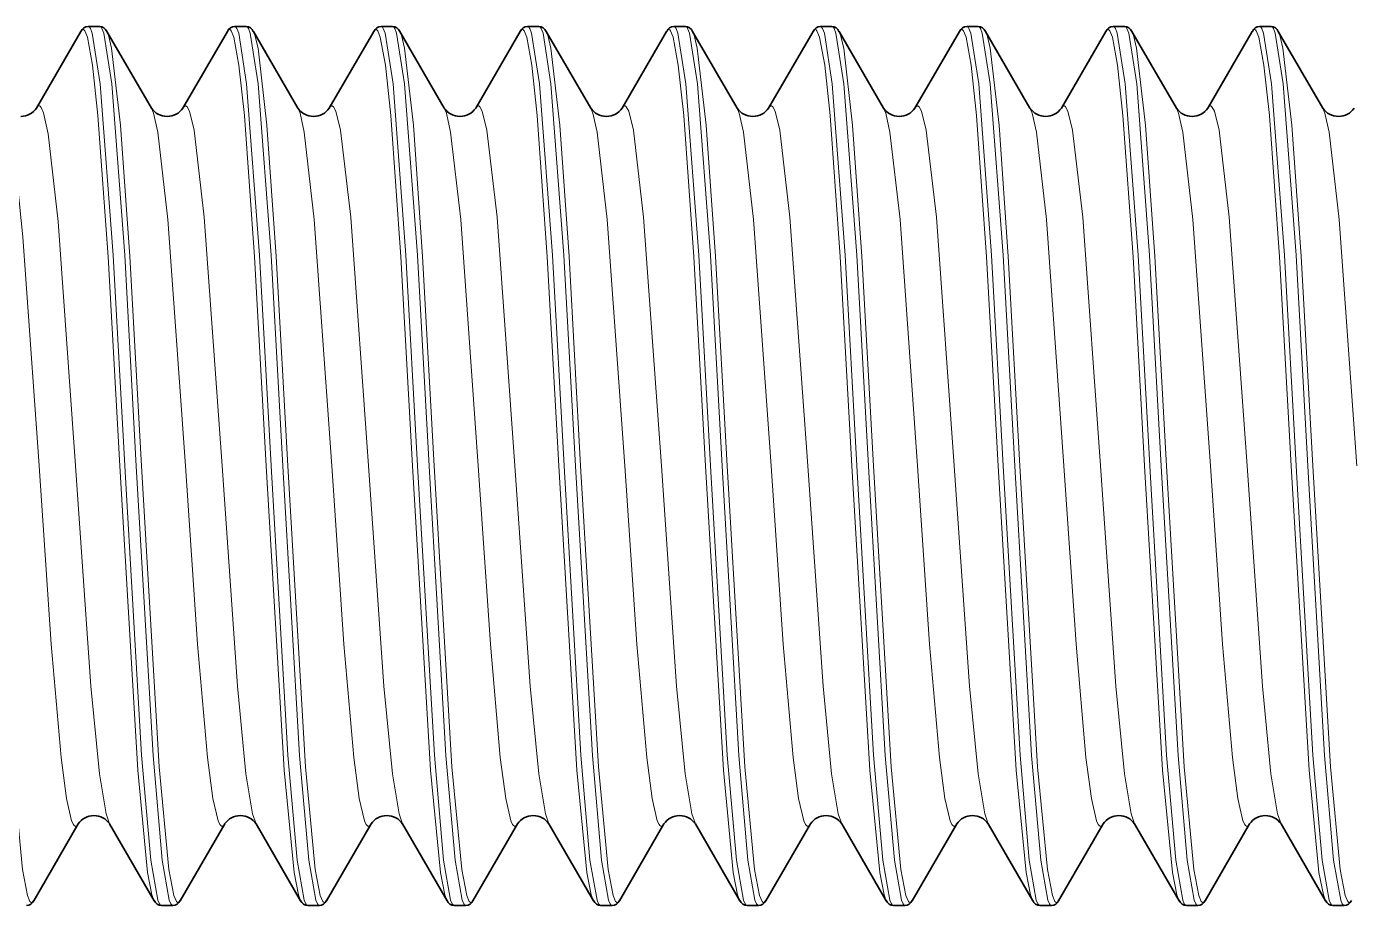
# Model space of a CAD drawing. Extents: x -131 to 1002, y -402 to 783.
# Drawn here: x -121.608 to -117.084, y 174.362 to 177.362 of the extents above; entities that cross this region are included whole.
import ezdxf

# ---------------------------------------------------------------- set-up
doc = ezdxf.new("R2010")
doc.units = 0

msp = doc.modelspace()

# ---------------------------------------------------------------- linework, layer by layer
at = {"color": 7, "lineweight": 35, "ltscale": 0.007572}
for p, q in [((-121.4224, 177.3456), (-121.5744, 177.0837)), ((-121.3337, 177.3456), (-121.1816, 177.0837)), ((-120.9224, 177.3456), (-121.0744, 177.0837)), ((-120.8337, 177.3456), (-120.6816, 177.0837)), ((-120.4224, 177.3456), (-120.5744, 177.0837)), ((-120.3337, 177.3456), (-120.1816, 177.0837)), ((-119.9224, 177.3456), (-120.0744, 177.0837)), ((-119.8337, 177.3456), (-119.6816, 177.0837)), ((-119.4224, 177.3456), (-119.5744, 177.0837)), ((-119.3337, 177.3456), (-119.1816, 177.0837)), ((-118.9224, 177.3456), (-119.0744, 177.0837)), ((-118.8337, 177.3456), (-118.6816, 177.0837)), ((-118.4224, 177.3456), (-118.5744, 177.0837)), ((-118.3337, 177.3456), (-118.1816, 177.0837)), ((-117.9224, 177.3456), (-118.0744, 177.0837)), ((-117.8337, 177.3456), (-117.6816, 177.0837)), ((-117.4224, 177.3456), (-117.5744, 177.0837)), ((-117.3337, 177.3456), (-117.1816, 177.0837)), ((-121.5837, 174.3783), (-121.4316, 174.6403)), ((-121.1724, 174.3783), (-121.3244, 174.6403)), ((-121.0837, 174.3783), (-120.9316, 174.6403)), ((-120.6724, 174.3783), (-120.8244, 174.6403)), ((-120.5837, 174.3783), (-120.4316, 174.6403)), ((-120.1724, 174.3783), (-120.3244, 174.6403)), ((-120.0837, 174.3783), (-119.9316, 174.6403)), ((-119.6724, 174.3783), (-119.8244, 174.6403)), ((-119.5837, 174.3783), (-119.4316, 174.6403)), ((-119.1724, 174.3783), (-119.3244, 174.6403)), ((-119.0837, 174.3783), (-118.9316, 174.6403)), ((-118.6724, 174.3783), (-118.8244, 174.6403)), ((-118.5837, 174.3783), (-118.4316, 174.6403)), ((-118.1724, 174.3783), (-118.3244, 174.6403)), ((-118.0837, 174.3783), (-117.9316, 174.6403)), ((-117.6724, 174.3783), (-117.8244, 174.6403)), ((-117.5837, 174.3783), (-117.4316, 174.6403)), ((-117.1724, 174.3783), (-117.3244, 174.6403))]:
    msp.add_line(p, q, dxfattribs=at)
at = {"color": 7, "lineweight": 35, "ltscale": 0.00098381}
for p, q in [((-121.3583, 177.362), (-121.3977, 177.362)), ((-120.8583, 177.362), (-120.8977, 177.362)), ((-120.3583, 177.362), (-120.3977, 177.362)), ((-119.8583, 177.362), (-119.8977, 177.362)), ((-119.3583, 177.362), (-119.3977, 177.362)), ((-118.8583, 177.362), (-118.8977, 177.362)), ((-118.3583, 177.362), (-118.3977, 177.362)), ((-117.8583, 177.362), (-117.8977, 177.362)), ((-117.3583, 177.362), (-117.3977, 177.362)), ((-121.1083, 174.362), (-121.1477, 174.362)), ((-120.6083, 174.362), (-120.6477, 174.362)), ((-120.1083, 174.362), (-120.1477, 174.362)), ((-119.6083, 174.362), (-119.6477, 174.362)), ((-119.1083, 174.362), (-119.1477, 174.362)), ((-118.6083, 174.362), (-118.6477, 174.362)), ((-118.1083, 174.362), (-118.1477, 174.362)), ((-117.6083, 174.362), (-117.6477, 174.362)), ((-117.1083, 174.362), (-117.1477, 174.362))]:
    msp.add_line(p, q, dxfattribs=at)
at = {"color": 7, "lineweight": 13, "ltscale": 0.017866}
for p, q in [((-121.2901, 175.862), (-121.3298, 176.5755)), ((-120.7901, 175.862), (-120.8298, 176.5755)), ((-120.2901, 175.862), (-120.3298, 176.5755)), ((-119.7901, 175.862), (-119.8298, 176.5755)), ((-119.2901, 175.862), (-119.3298, 176.5755)), ((-118.7901, 175.862), (-118.8298, 176.5755)), ((-118.2901, 175.862), (-118.3298, 176.5755)), ((-117.7901, 175.862), (-117.8298, 176.5755)), ((-117.2901, 175.862), (-117.3298, 176.5755))]:
    msp.add_line(p, q, dxfattribs=at)
at = {"color": 7, "lineweight": 13, "ltscale": 0.017982}
for p, q in [((-121.2728, 175.8629), (-121.3125, 176.5811)), ((-120.7728, 175.8629), (-120.8125, 176.5811)), ((-120.2728, 175.8629), (-120.3125, 176.5811)), ((-119.7728, 175.8629), (-119.8125, 176.5811)), ((-119.2728, 175.8629), (-119.3125, 176.5811)), ((-118.7728, 175.8629), (-118.8125, 176.5811)), ((-118.2728, 175.8629), (-118.3125, 176.5811)), ((-117.7728, 175.8629), (-117.8125, 176.5811)), ((-117.2728, 175.8629), (-117.3125, 176.5811))]:
    msp.add_line(p, q, dxfattribs=at)
at = {"color": 7, "lineweight": 13, "ltscale": 0.018029}
for p, q in [((-121.2731, 176.5811), (-121.2333, 175.861)), ((-120.7731, 176.5811), (-120.7333, 175.861)), ((-120.2731, 176.5811), (-120.2333, 175.861)), ((-119.7731, 176.5811), (-119.7333, 175.861)), ((-119.2731, 176.5811), (-119.2333, 175.861)), ((-118.7731, 176.5811), (-118.7333, 175.861)), ((-118.2731, 176.5811), (-118.2333, 175.861)), ((-117.7731, 176.5811), (-117.7333, 175.861)), ((-117.2731, 176.5811), (-117.2333, 175.861))]:
    msp.add_line(p, q, dxfattribs=at)
at = {"color": 7, "lineweight": 13, "ltscale": 0.017906}
for p, q in [((-121.2558, 176.5771), (-121.216, 175.862)), ((-120.7558, 176.5771), (-120.716, 175.862)), ((-120.2558, 176.5771), (-120.216, 175.862)), ((-119.7558, 176.5771), (-119.716, 175.862)), ((-119.2558, 176.5771), (-119.216, 175.862)), ((-118.7558, 176.5771), (-118.716, 175.862)), ((-118.2558, 176.5771), (-118.216, 175.862)), ((-117.7558, 176.5771), (-117.716, 175.862)), ((-117.2558, 176.5771), (-117.216, 175.862))]:
    msp.add_line(p, q, dxfattribs=at)
at = {"color": 7, "lineweight": 13}
for points in [[(-121.4224, 177.3456), (-121.4179, 177.351), (-121.4157, 177.3519), (-121.4135, 177.3517), (-121.412, 177.3508), (-121.409, 177.3477), (-121.4001, 177.3258), (-121.3827, 177.2302), (-121.3642, 177.0581), (-121.3298, 176.5755)], [(-121.3977, 177.362), (-121.3961, 177.3617), (-121.393, 177.3594), (-121.3899, 177.3548), (-121.3837, 177.3389), (-121.3566, 177.1666), (-121.3125, 176.5811)], [(-121.3583, 177.362), (-121.3568, 177.3617), (-121.3537, 177.3594), (-121.3506, 177.3548), (-121.3444, 177.3389), (-121.3173, 177.1666), (-121.2731, 176.5811)], [(-121.3337, 177.3456), (-121.3283, 177.3331), (-121.3177, 177.2886), (-121.2872, 177.0248), (-121.2558, 176.5771)], [(-120.9224, 177.3456), (-120.9179, 177.351), (-120.9157, 177.3519), (-120.9135, 177.3517), (-120.912, 177.3508), (-120.909, 177.3477), (-120.9001, 177.3258), (-120.8827, 177.2302), (-120.8642, 177.0581), (-120.8298, 176.5755)], [(-120.8977, 177.362), (-120.8961, 177.3617), (-120.893, 177.3594), (-120.8899, 177.3548), (-120.8837, 177.3389), (-120.8566, 177.1666), (-120.8125, 176.5811)], [(-120.8583, 177.362), (-120.8568, 177.3617), (-120.8537, 177.3594), (-120.8506, 177.3548), (-120.8444, 177.3389), (-120.8173, 177.1666), (-120.7731, 176.5811)], [(-120.8337, 177.3456), (-120.8283, 177.3331), (-120.8177, 177.2886), (-120.7872, 177.0248), (-120.7558, 176.5771)], [(-120.4224, 177.3456), (-120.4179, 177.351), (-120.4157, 177.3519), (-120.4135, 177.3517), (-120.412, 177.3508), (-120.409, 177.3477), (-120.4001, 177.3258), (-120.3827, 177.2302), (-120.3642, 177.0581), (-120.3298, 176.5755)], [(-120.3977, 177.362), (-120.3961, 177.3617), (-120.393, 177.3594), (-120.3899, 177.3548), (-120.3837, 177.3389), (-120.3566, 177.1666), (-120.3125, 176.5811)], [(-120.3583, 177.362), (-120.3568, 177.3617), (-120.3537, 177.3594), (-120.3506, 177.3548), (-120.3444, 177.3389), (-120.3173, 177.1666), (-120.2731, 176.5811)], [(-120.3337, 177.3456), (-120.3283, 177.3331), (-120.3177, 177.2886), (-120.2872, 177.0248), (-120.2558, 176.5771)], [(-119.9224, 177.3456), (-119.9179, 177.351), (-119.9157, 177.3519), (-119.9135, 177.3517), (-119.912, 177.3508), (-119.909, 177.3477), (-119.9001, 177.3258), (-119.8827, 177.2302), (-119.8642, 177.0581), (-119.8298, 176.5755)], [(-119.8977, 177.362), (-119.8961, 177.3617), (-119.893, 177.3594), (-119.8899, 177.3548), (-119.8837, 177.3389), (-119.8566, 177.1666), (-119.8125, 176.5811)], [(-119.8583, 177.362), (-119.8568, 177.3617), (-119.8537, 177.3594), (-119.8506, 177.3548), (-119.8444, 177.3389), (-119.8173, 177.1666), (-119.7731, 176.5811)], [(-119.8337, 177.3456), (-119.8283, 177.3331), (-119.8177, 177.2886), (-119.7872, 177.0248), (-119.7558, 176.5771)], [(-119.4224, 177.3456), (-119.4179, 177.351), (-119.4157, 177.3519), (-119.4135, 177.3517), (-119.412, 177.3508), (-119.409, 177.3477), (-119.4001, 177.3258), (-119.3827, 177.2302), (-119.3642, 177.0581), (-119.3298, 176.5755)], [(-119.3977, 177.362), (-119.3961, 177.3617), (-119.393, 177.3594), (-119.3899, 177.3548), (-119.3837, 177.3389), (-119.3566, 177.1666), (-119.3125, 176.5811)], [(-119.3583, 177.362), (-119.3568, 177.3617), (-119.3537, 177.3594), (-119.3506, 177.3548), (-119.3444, 177.3389), (-119.3173, 177.1666), (-119.2731, 176.5811)], [(-119.3337, 177.3456), (-119.3283, 177.3331), (-119.3177, 177.2886), (-119.2872, 177.0248), (-119.2558, 176.5771)], [(-118.9224, 177.3456), (-118.9179, 177.351), (-118.9157, 177.3519), (-118.9135, 177.3517), (-118.912, 177.3508), (-118.909, 177.3477), (-118.9001, 177.3258), (-118.8827, 177.2302), (-118.8642, 177.0581), (-118.8298, 176.5755)], [(-118.8977, 177.362), (-118.8961, 177.3617), (-118.893, 177.3594), (-118.8899, 177.3548), (-118.8837, 177.3389), (-118.8566, 177.1666), (-118.8125, 176.5811)], [(-118.8583, 177.362), (-118.8568, 177.3617), (-118.8537, 177.3594), (-118.8506, 177.3548), (-118.8444, 177.3389), (-118.8173, 177.1666), (-118.7731, 176.5811)], [(-118.8337, 177.3456), (-118.8283, 177.3331), (-118.8177, 177.2886), (-118.7872, 177.0248), (-118.7558, 176.5771)], [(-118.4224, 177.3456), (-118.4179, 177.351), (-118.4157, 177.3519), (-118.4135, 177.3517), (-118.412, 177.3508), (-118.409, 177.3477), (-118.4001, 177.3258), (-118.3827, 177.2302), (-118.3642, 177.0581), (-118.3298, 176.5755)], [(-118.3977, 177.362), (-118.3961, 177.3617), (-118.393, 177.3594), (-118.3899, 177.3548), (-118.3837, 177.3389), (-118.3566, 177.1666), (-118.3125, 176.5811)], [(-118.3583, 177.362), (-118.3568, 177.3617), (-118.3537, 177.3594), (-118.3506, 177.3548), (-118.3444, 177.3389), (-118.3173, 177.1666), (-118.2731, 176.5811)], [(-118.3337, 177.3456), (-118.3283, 177.3331), (-118.3177, 177.2886), (-118.2872, 177.0248), (-118.2558, 176.5771)], [(-117.9224, 177.3456), (-117.9179, 177.351), (-117.9157, 177.3519), (-117.9135, 177.3517), (-117.912, 177.3508), (-117.909, 177.3477), (-117.9001, 177.3258), (-117.8827, 177.2302), (-117.8642, 177.0581), (-117.8298, 176.5755)], [(-117.8977, 177.362), (-117.8961, 177.3617), (-117.893, 177.3594), (-117.8899, 177.3548), (-117.8837, 177.3389), (-117.8566, 177.1666), (-117.8125, 176.5811)], [(-117.8583, 177.362), (-117.8568, 177.3617), (-117.8537, 177.3594), (-117.8506, 177.3548), (-117.8444, 177.3389), (-117.8173, 177.1666), (-117.7731, 176.5811)], [(-117.8337, 177.3456), (-117.8283, 177.3331), (-117.8177, 177.2886), (-117.7872, 177.0248), (-117.7558, 176.5771)], [(-117.4224, 177.3456), (-117.4179, 177.351), (-117.4157, 177.3519), (-117.4135, 177.3517), (-117.412, 177.3508), (-117.409, 177.3477), (-117.4001, 177.3258), (-117.3827, 177.2302), (-117.3642, 177.0581), (-117.3298, 176.5755)], [(-117.3977, 177.362), (-117.3961, 177.3617), (-117.393, 177.3594), (-117.3899, 177.3548), (-117.3837, 177.3389), (-117.3566, 177.1666), (-117.3125, 176.5811)], [(-117.3583, 177.362), (-117.3568, 177.3617), (-117.3537, 177.3594), (-117.3506, 177.3548), (-117.3444, 177.3389), (-117.3173, 177.1666), (-117.2731, 176.5811)], [(-117.3337, 177.3456), (-117.3283, 177.3331), (-117.3177, 177.2886), (-117.2872, 177.0248), (-117.2558, 176.5771)], [(-121.5655, 175.862), (-121.6204, 176.6444), (-121.6514, 176.9458), (-121.6713, 177.0556), (-121.6816, 177.0837)], [(-121.4405, 175.862), (-121.4999, 176.6965), (-121.5339, 176.9955), (-121.5498, 177.0673), (-121.5579, 177.0857), (-121.5616, 177.0898), (-121.5634, 177.0909), (-121.5675, 177.091), (-121.5703, 177.0892), (-121.5744, 177.0837)], [(-121.0655, 175.862), (-121.1255, 176.7035), (-121.1599, 177.0016), (-121.1743, 177.0658), (-121.1816, 177.0837)], [(-120.9405, 175.862), (-121.0012, 176.7108), (-121.036, 177.0078), (-121.0519, 177.0734), (-121.0601, 177.0884), (-121.0641, 177.0912), (-121.0682, 177.0906), (-121.0723, 177.0869), (-121.0744, 177.0837)], [(-120.5655, 175.862), (-120.6255, 176.7035), (-120.6599, 177.0016), (-120.6743, 177.0658), (-120.6816, 177.0837)], [(-120.4405, 175.862), (-120.5012, 176.7108), (-120.536, 177.0078), (-120.5519, 177.0734), (-120.5601, 177.0884), (-120.5641, 177.0912), (-120.5682, 177.0906), (-120.5723, 177.0869), (-120.5744, 177.0837)], [(-120.0655, 175.862), (-120.1255, 176.7035), (-120.1599, 177.0016), (-120.1743, 177.0658), (-120.1816, 177.0837)], [(-119.9405, 175.862), (-120.0012, 176.7108), (-120.036, 177.0078), (-120.0519, 177.0734), (-120.0601, 177.0884), (-120.0641, 177.0912), (-120.0682, 177.0906), (-120.0723, 177.0869), (-120.0744, 177.0837)], [(-119.5655, 175.862), (-119.6255, 176.7035), (-119.6599, 177.0016), (-119.6743, 177.0658), (-119.6816, 177.0837)], [(-119.4405, 175.862), (-119.5012, 176.7108), (-119.536, 177.0078), (-119.5519, 177.0734), (-119.5601, 177.0884), (-119.5641, 177.0912), (-119.5682, 177.0906), (-119.5723, 177.0869), (-119.5744, 177.0837)], [(-119.0655, 175.862), (-119.1255, 176.7035), (-119.1599, 177.0016), (-119.1743, 177.0658), (-119.1816, 177.0837)], [(-118.9405, 175.862), (-119.0012, 176.7108), (-119.036, 177.0078), (-119.0519, 177.0734), (-119.0601, 177.0884), (-119.0641, 177.0912), (-119.0682, 177.0906), (-119.0723, 177.0869), (-119.0744, 177.0837)], [(-118.5655, 175.862), (-118.6255, 176.7035), (-118.6599, 177.0016), (-118.6743, 177.0658), (-118.6816, 177.0837)], [(-118.4405, 175.862), (-118.5012, 176.7108), (-118.536, 177.0078), (-118.5519, 177.0734), (-118.5601, 177.0884), (-118.5641, 177.0912), (-118.5682, 177.0906), (-118.5723, 177.0869), (-118.5744, 177.0837)], [(-118.0655, 175.862), (-118.1255, 176.7035), (-118.1599, 177.0016), (-118.1743, 177.0658), (-118.1816, 177.0837)], [(-117.9405, 175.862), (-118.0012, 176.7108), (-118.036, 177.0078), (-118.0519, 177.0734), (-118.0601, 177.0884), (-118.0641, 177.0912), (-118.0682, 177.0906), (-118.0723, 177.0869), (-118.0744, 177.0837)], [(-117.5655, 175.862), (-117.6255, 176.7035), (-117.6599, 177.0016), (-117.6743, 177.0658), (-117.6816, 177.0837)], [(-117.4405, 175.862), (-117.5012, 176.7108), (-117.536, 177.0078), (-117.5519, 177.0734), (-117.5601, 177.0884), (-117.5641, 177.0912), (-117.5682, 177.0906), (-117.5723, 177.0869), (-117.5744, 177.0837)], [(-117.0655, 175.862), (-117.1255, 176.7035), (-117.1599, 177.0016), (-117.1743, 177.0658), (-117.1816, 177.0837)], [(-121.716, 175.862), (-121.6555, 174.8352), (-121.6221, 174.4843), (-121.6052, 174.3957), (-121.5966, 174.3757), (-121.5937, 174.3729), (-121.5923, 174.3722), (-121.5901, 174.3721), (-121.588, 174.3731), (-121.5837, 174.3783)], [(-121.4316, 174.6403), (-121.4357, 174.6349), (-121.4377, 174.6334), (-121.4407, 174.6326), (-121.4422, 174.6329), (-121.4453, 174.6348), (-121.4483, 174.6384), (-121.4543, 174.6509), (-121.4719, 174.7267), (-121.4905, 174.8671), (-121.5243, 175.2536), (-121.5655, 175.862)], [(-121.3244, 174.6403), (-121.3363, 174.6742), (-121.3589, 174.8107), (-121.3882, 175.1104), (-121.4405, 175.862)], [(-121.2901, 175.862), (-121.2287, 174.8237), (-121.1948, 174.4747), (-121.1799, 174.398), (-121.1724, 174.3783)], [(-121.2728, 175.8629), (-121.2155, 174.8746), (-121.1841, 174.5163), (-121.16, 174.38), (-121.1546, 174.3676), (-121.1518, 174.364), (-121.1491, 174.3622), (-121.1477, 174.362)], [(-121.2333, 175.861), (-121.1761, 174.8738), (-121.1447, 174.516), (-121.1207, 174.3799), (-121.1152, 174.3676), (-121.1125, 174.364), (-121.1097, 174.3622), (-121.1083, 174.362)], [(-121.216, 175.862), (-121.1555, 174.8352), (-121.1221, 174.4843), (-121.1052, 174.3957), (-121.0966, 174.3757), (-121.0937, 174.3729), (-121.0923, 174.3722), (-121.0901, 174.3721), (-121.088, 174.3731), (-121.0837, 174.3783)], [(-120.9316, 174.6403), (-120.9357, 174.6349), (-120.9377, 174.6334), (-120.9407, 174.6326), (-120.9422, 174.6329), (-120.9453, 174.6348), (-120.9483, 174.6384), (-120.9543, 174.6509), (-120.9719, 174.7267), (-120.9905, 174.8671), (-121.0243, 175.2536), (-121.0655, 175.862)], [(-120.8244, 174.6403), (-120.8363, 174.6742), (-120.8589, 174.8107), (-120.8882, 175.1104), (-120.9405, 175.862)], [(-120.7901, 175.862), (-120.7287, 174.8237), (-120.6948, 174.4747), (-120.6799, 174.398), (-120.6724, 174.3783)], [(-120.7728, 175.8629), (-120.7155, 174.8746), (-120.6841, 174.5163), (-120.66, 174.38), (-120.6546, 174.3676), (-120.6518, 174.364), (-120.6491, 174.3622), (-120.6477, 174.362)], [(-120.7333, 175.861), (-120.6761, 174.8738), (-120.6447, 174.516), (-120.6207, 174.3799), (-120.6152, 174.3676), (-120.6125, 174.364), (-120.6097, 174.3622), (-120.6083, 174.362)], [(-120.716, 175.862), (-120.6555, 174.8352), (-120.6221, 174.4843), (-120.6052, 174.3957), (-120.5966, 174.3757), (-120.5937, 174.3729), (-120.5923, 174.3722), (-120.5901, 174.3721), (-120.588, 174.3731), (-120.5837, 174.3783)], [(-120.4316, 174.6403), (-120.4357, 174.6349), (-120.4377, 174.6334), (-120.4407, 174.6326), (-120.4422, 174.6329), (-120.4453, 174.6348), (-120.4483, 174.6384), (-120.4543, 174.6509), (-120.4719, 174.7267), (-120.4905, 174.8671), (-120.5243, 175.2536), (-120.5655, 175.862)], [(-120.3244, 174.6403), (-120.3363, 174.6742), (-120.3589, 174.8107), (-120.3882, 175.1104), (-120.4405, 175.862)], [(-120.2901, 175.862), (-120.2287, 174.8237), (-120.1948, 174.4747), (-120.1799, 174.398), (-120.1724, 174.3783)], [(-120.2728, 175.8629), (-120.2155, 174.8746), (-120.1841, 174.5163), (-120.16, 174.38), (-120.1546, 174.3676), (-120.1518, 174.364), (-120.1491, 174.3622), (-120.1477, 174.362)], [(-120.2333, 175.861), (-120.1761, 174.8738), (-120.1447, 174.516), (-120.1207, 174.3799), (-120.1152, 174.3676), (-120.1125, 174.364), (-120.1097, 174.3622), (-120.1083, 174.362)], [(-120.216, 175.862), (-120.1555, 174.8352), (-120.1221, 174.4843), (-120.1052, 174.3957), (-120.0966, 174.3757), (-120.0937, 174.3729), (-120.0923, 174.3722), (-120.0901, 174.3721), (-120.088, 174.3731), (-120.0837, 174.3783)], [(-119.9316, 174.6403), (-119.9357, 174.6349), (-119.9377, 174.6334), (-119.9407, 174.6326), (-119.9422, 174.6329), (-119.9453, 174.6348), (-119.9483, 174.6384), (-119.9543, 174.6509), (-119.9719, 174.7267), (-119.9905, 174.8671), (-120.0243, 175.2536), (-120.0655, 175.862)], [(-119.8244, 174.6403), (-119.8363, 174.6742), (-119.8589, 174.8107), (-119.8882, 175.1104), (-119.9405, 175.862)], [(-119.7901, 175.862), (-119.7287, 174.8237), (-119.6948, 174.4747), (-119.6799, 174.398), (-119.6724, 174.3783)], [(-119.7728, 175.8629), (-119.7155, 174.8746), (-119.6841, 174.5163), (-119.66, 174.38), (-119.6546, 174.3676), (-119.6518, 174.364), (-119.6491, 174.3622), (-119.6477, 174.362)], [(-119.7333, 175.861), (-119.6761, 174.8738), (-119.6447, 174.516), (-119.6207, 174.3799), (-119.6152, 174.3676), (-119.6125, 174.364), (-119.6097, 174.3622), (-119.6083, 174.362)], [(-119.716, 175.862), (-119.6555, 174.8352), (-119.6221, 174.4843), (-119.6052, 174.3957), (-119.5966, 174.3757), (-119.5937, 174.3729), (-119.5923, 174.3722), (-119.5901, 174.3721), (-119.588, 174.3731), (-119.5837, 174.3783)], [(-119.4316, 174.6403), (-119.4357, 174.6349), (-119.4377, 174.6334), (-119.4407, 174.6326), (-119.4422, 174.6329), (-119.4453, 174.6348), (-119.4483, 174.6384), (-119.4543, 174.6509), (-119.4719, 174.7267), (-119.4905, 174.8671), (-119.5243, 175.2536), (-119.5655, 175.862)], [(-119.3244, 174.6403), (-119.3363, 174.6742), (-119.3589, 174.8107), (-119.3882, 175.1104), (-119.4405, 175.862)], [(-119.2901, 175.862), (-119.2287, 174.8237), (-119.1948, 174.4747), (-119.1799, 174.398), (-119.1724, 174.3783)], [(-119.2728, 175.8629), (-119.2155, 174.8746), (-119.1841, 174.5163), (-119.16, 174.38), (-119.1546, 174.3676), (-119.1518, 174.364), (-119.1491, 174.3622), (-119.1477, 174.362)], [(-119.2333, 175.861), (-119.1761, 174.8738), (-119.1447, 174.516), (-119.1207, 174.3799), (-119.1152, 174.3676), (-119.1125, 174.364), (-119.1097, 174.3622), (-119.1083, 174.362)], [(-119.216, 175.862), (-119.1555, 174.8352), (-119.1221, 174.4843), (-119.1052, 174.3957), (-119.0966, 174.3757), (-119.0937, 174.3729), (-119.0923, 174.3722), (-119.0901, 174.3721), (-119.088, 174.3731), (-119.0837, 174.3783)], [(-118.9316, 174.6403), (-118.9357, 174.6349), (-118.9377, 174.6334), (-118.9407, 174.6326), (-118.9422, 174.6329), (-118.9453, 174.6348), (-118.9483, 174.6384), (-118.9543, 174.6509), (-118.9719, 174.7267), (-118.9905, 174.8671), (-119.0243, 175.2536), (-119.0655, 175.862)], [(-118.8244, 174.6403), (-118.8363, 174.6742), (-118.8589, 174.8107), (-118.8882, 175.1104), (-118.9405, 175.862)], [(-118.7901, 175.862), (-118.7287, 174.8237), (-118.6948, 174.4747), (-118.6799, 174.398), (-118.6724, 174.3783)], [(-118.7728, 175.8629), (-118.7155, 174.8746), (-118.6841, 174.5163), (-118.66, 174.38), (-118.6546, 174.3676), (-118.6518, 174.364), (-118.6491, 174.3622), (-118.6477, 174.362)], [(-118.7333, 175.861), (-118.6761, 174.8738), (-118.6447, 174.516), (-118.6207, 174.3799), (-118.6152, 174.3676), (-118.6125, 174.364), (-118.6097, 174.3622), (-118.6083, 174.362)], [(-118.716, 175.862), (-118.6555, 174.8352), (-118.6221, 174.4843), (-118.6052, 174.3957), (-118.5966, 174.3757), (-118.5937, 174.3729), (-118.5923, 174.3722), (-118.5901, 174.3721), (-118.588, 174.3731), (-118.5837, 174.3783)], [(-118.4316, 174.6403), (-118.4357, 174.6349), (-118.4377, 174.6334), (-118.4407, 174.6326), (-118.4422, 174.6329), (-118.4453, 174.6348), (-118.4483, 174.6384), (-118.4543, 174.6509), (-118.4719, 174.7267), (-118.4905, 174.8671), (-118.5243, 175.2536), (-118.5655, 175.862)], [(-118.3244, 174.6403), (-118.3363, 174.6742), (-118.3589, 174.8107), (-118.3882, 175.1104), (-118.4405, 175.862)], [(-118.2901, 175.862), (-118.2287, 174.8237), (-118.1948, 174.4747), (-118.1799, 174.398), (-118.1724, 174.3783)], [(-118.2728, 175.8629), (-118.2155, 174.8746), (-118.1841, 174.5163), (-118.16, 174.38), (-118.1546, 174.3676), (-118.1518, 174.364), (-118.1491, 174.3622), (-118.1477, 174.362)], [(-118.2333, 175.861), (-118.1761, 174.8738), (-118.1447, 174.516), (-118.1207, 174.3799), (-118.1152, 174.3676), (-118.1125, 174.364), (-118.1097, 174.3622), (-118.1083, 174.362)], [(-118.216, 175.862), (-118.1555, 174.8352), (-118.1221, 174.4843), (-118.1052, 174.3957), (-118.0966, 174.3757), (-118.0937, 174.3729), (-118.0923, 174.3722), (-118.0901, 174.3721), (-118.088, 174.3731), (-118.0837, 174.3783)], [(-117.9316, 174.6403), (-117.9357, 174.6349), (-117.9377, 174.6334), (-117.9407, 174.6326), (-117.9422, 174.6329), (-117.9453, 174.6348), (-117.9483, 174.6384), (-117.9543, 174.6509), (-117.9719, 174.7267), (-117.9905, 174.8671), (-118.0243, 175.2536), (-118.0655, 175.862)], [(-117.8244, 174.6403), (-117.8363, 174.6742), (-117.8589, 174.8107), (-117.8882, 175.1104), (-117.9405, 175.862)], [(-117.7901, 175.862), (-117.7287, 174.8237), (-117.6948, 174.4747), (-117.6799, 174.398), (-117.6724, 174.3783)], [(-117.7728, 175.8629), (-117.7155, 174.8746), (-117.6841, 174.5163), (-117.66, 174.38), (-117.6546, 174.3676), (-117.6518, 174.364), (-117.6491, 174.3622), (-117.6477, 174.362)], [(-117.7333, 175.861), (-117.6761, 174.8738), (-117.6447, 174.516), (-117.6207, 174.3799), (-117.6152, 174.3676), (-117.6125, 174.364), (-117.6097, 174.3622), (-117.6083, 174.362)], [(-117.716, 175.862), (-117.6555, 174.8352), (-117.6221, 174.4843), (-117.6052, 174.3957), (-117.5966, 174.3757), (-117.5937, 174.3729), (-117.5923, 174.3722), (-117.5901, 174.3721), (-117.588, 174.3731), (-117.5837, 174.3783)], [(-117.4316, 174.6403), (-117.4357, 174.6349), (-117.4377, 174.6334), (-117.4407, 174.6326), (-117.4422, 174.6329), (-117.4453, 174.6348), (-117.4483, 174.6384), (-117.4543, 174.6509), (-117.4719, 174.7267), (-117.4905, 174.8671), (-117.5243, 175.2536), (-117.5655, 175.862)], [(-117.3244, 174.6403), (-117.3363, 174.6742), (-117.3589, 174.8107), (-117.3882, 175.1104), (-117.4405, 175.862)], [(-117.2901, 175.862), (-117.2287, 174.8237), (-117.1948, 174.4747), (-117.1799, 174.398), (-117.1724, 174.3783)], [(-117.2728, 175.8629), (-117.2155, 174.8746), (-117.1841, 174.5163), (-117.16, 174.38), (-117.1546, 174.3676), (-117.1518, 174.364), (-117.1491, 174.3622), (-117.1477, 174.362)], [(-117.2333, 175.861), (-117.1761, 174.8738), (-117.1447, 174.516), (-117.1207, 174.3799), (-117.1152, 174.3676), (-117.1125, 174.364), (-117.1097, 174.3622), (-117.1083, 174.362)], [(-117.216, 175.862), (-117.1555, 174.8352), (-117.1221, 174.4843), (-117.1052, 174.3957), (-117.0966, 174.3757), (-117.0937, 174.3729), (-117.0923, 174.3722), (-117.0901, 174.3721), (-117.088, 174.3731), (-117.0837, 174.3783)]]:
    msp.add_lwpolyline(points, dxfattribs=at)
at = {"color": 7, "lineweight": 35}
for centre, radius, start, end in [((-121.396, 177.3331), 0.0291, 93.2899, 154.5263), ((-121.3598, 177.3334), 0.0287, 25.1025, 87.1259), ((-120.896, 177.3331), 0.0291, 93.2899, 154.5263), ((-120.8598, 177.3334), 0.0287, 25.1025, 87.1259), ((-120.396, 177.3331), 0.0291, 93.2899, 154.5263), ((-120.3598, 177.3334), 0.0287, 25.1025, 87.1259), ((-119.896, 177.3331), 0.0291, 93.2899, 154.5263), ((-119.8598, 177.3334), 0.0287, 25.1025, 87.1259), ((-119.396, 177.3331), 0.0291, 93.2899, 154.5263), ((-119.3598, 177.3334), 0.0287, 25.1025, 87.1259), ((-118.896, 177.3331), 0.0291, 93.2899, 154.5263), ((-118.8598, 177.3334), 0.0287, 25.1025, 87.1259), ((-118.396, 177.3331), 0.0291, 93.2899, 154.5263), ((-118.3598, 177.3334), 0.0287, 25.1025, 87.1259), ((-117.896, 177.3331), 0.0291, 93.2899, 154.5263), ((-117.8598, 177.3334), 0.0287, 25.1025, 87.1259), ((-117.396, 177.3331), 0.0291, 93.2899, 154.5263), ((-117.3598, 177.3334), 0.0287, 25.1025, 87.1259), ((-121.627, 177.1185), 0.0632, 269.0834, 326.4742), ((-121.129, 177.1185), 0.0632, 213.5255, 270.9181), ((-121.127, 177.1185), 0.0632, 269.0834, 326.4742), ((-120.629, 177.1185), 0.0632, 213.5255, 270.9181), ((-120.627, 177.1185), 0.0632, 269.0833, 326.4742), ((-120.129, 177.1185), 0.0632, 213.5255, 270.918), ((-120.127, 177.1185), 0.0632, 269.0833, 326.4742), ((-119.629, 177.1185), 0.0632, 213.5255, 270.918), ((-119.627, 177.1185), 0.0632, 269.0833, 326.4742), ((-119.129, 177.1185), 0.0632, 213.5255, 270.9181), ((-119.127, 177.1185), 0.0632, 269.0834, 326.4742), ((-118.629, 177.1185), 0.0632, 213.5255, 270.9181), ((-118.627, 177.1185), 0.0632, 269.0833, 326.4742), ((-118.129, 177.1185), 0.0632, 213.5255, 270.9181), ((-118.127, 177.1185), 0.0632, 269.0834, 326.4742), ((-117.629, 177.1185), 0.0632, 213.5255, 270.9181), ((-117.627, 177.1185), 0.0632, 269.0833, 326.4742), ((-117.129, 177.1185), 0.0632, 213.5255, 270.9181), ((-117.127, 177.1185), 0.0632, 269.0833, 326.4742), ((-121.379, 174.6054), 0.0632, 89.082, 146.4745), ((-121.377, 174.6054), 0.0632, 33.5258, 90.9167), ((-120.879, 174.6054), 0.0632, 89.0819, 146.4745), ((-120.877, 174.6054), 0.0632, 33.5258, 90.9167), ((-120.379, 174.6054), 0.0632, 89.0819, 146.4745), ((-120.377, 174.6054), 0.0632, 33.5258, 90.9167), ((-119.879, 174.6054), 0.0632, 89.0819, 146.4745), ((-119.877, 174.6054), 0.0632, 33.5258, 90.9167), ((-119.379, 174.6054), 0.0632, 89.082, 146.4745), ((-119.377, 174.6054), 0.0632, 33.5258, 90.9167), ((-118.879, 174.6054), 0.0632, 89.082, 146.4745), ((-118.877, 174.6054), 0.0632, 33.5258, 90.9167), ((-118.379, 174.6054), 0.0632, 89.0819, 146.4745), ((-118.377, 174.6054), 0.0632, 33.5258, 90.9166), ((-117.879, 174.6054), 0.0632, 89.0819, 146.4745), ((-117.877, 174.6054), 0.0632, 33.5258, 90.9167), ((-117.379, 174.6054), 0.0632, 89.0819, 146.4745), ((-117.377, 174.6054), 0.0632, 33.5258, 90.9167), ((-121.6098, 174.3906), 0.0287, 272.8741, 334.8975), ((-121.146, 174.3909), 0.0291, 205.4737, 266.7101), ((-121.1098, 174.3906), 0.0287, 272.8741, 334.8975), ((-120.646, 174.3909), 0.0291, 205.4737, 266.7101), ((-120.6098, 174.3906), 0.0287, 272.8741, 334.8975), ((-120.146, 174.3909), 0.0291, 205.4737, 266.7101), ((-120.1098, 174.3906), 0.0287, 272.8741, 334.8975), ((-119.646, 174.3909), 0.0291, 205.4737, 266.7101), ((-119.6098, 174.3906), 0.0287, 272.8741, 334.8975), ((-119.146, 174.3909), 0.0291, 205.4737, 266.7101), ((-119.1098, 174.3906), 0.0287, 272.8741, 334.8975), ((-118.646, 174.3909), 0.0291, 205.4737, 266.7101), ((-118.6098, 174.3906), 0.0287, 272.8741, 334.8975), ((-118.146, 174.3909), 0.0291, 205.4737, 266.7101), ((-118.1098, 174.3906), 0.0287, 272.8741, 334.8975), ((-117.646, 174.3909), 0.0291, 205.4737, 266.7101), ((-117.6098, 174.3906), 0.0287, 272.8741, 334.8975), ((-117.146, 174.3909), 0.0291, 205.4737, 266.7101), ((-117.1098, 174.3906), 0.0287, 272.8741, 334.8975)]:
    msp.add_arc(centre, radius, start, end, dxfattribs=at)

doc.saveas('drawing.dxf')
